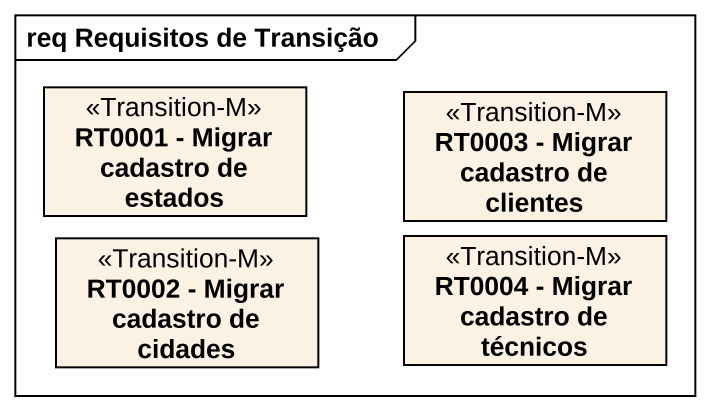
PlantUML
@startuml
mainframe req Requisitos de Transição
hide circle
hide empty members
class "RT0001 - Migrar cadastro de estados" as RT0001_Migrar_cadastro_de <<Transition-M>>
class "RT0003 - Migrar cadastro de clientes" as RT0003_Migrar_cadastro_de <<Transition-M>>
class "RT0002 - Migrar cadastro de cidades" as RT0002_Migrar_cadastro_de <<Transition-M>>
class "RT0004 - Migrar cadastro de técnicos" as RT0004_Migrar_cadastro_de <<Transition-M>>
@enduml
